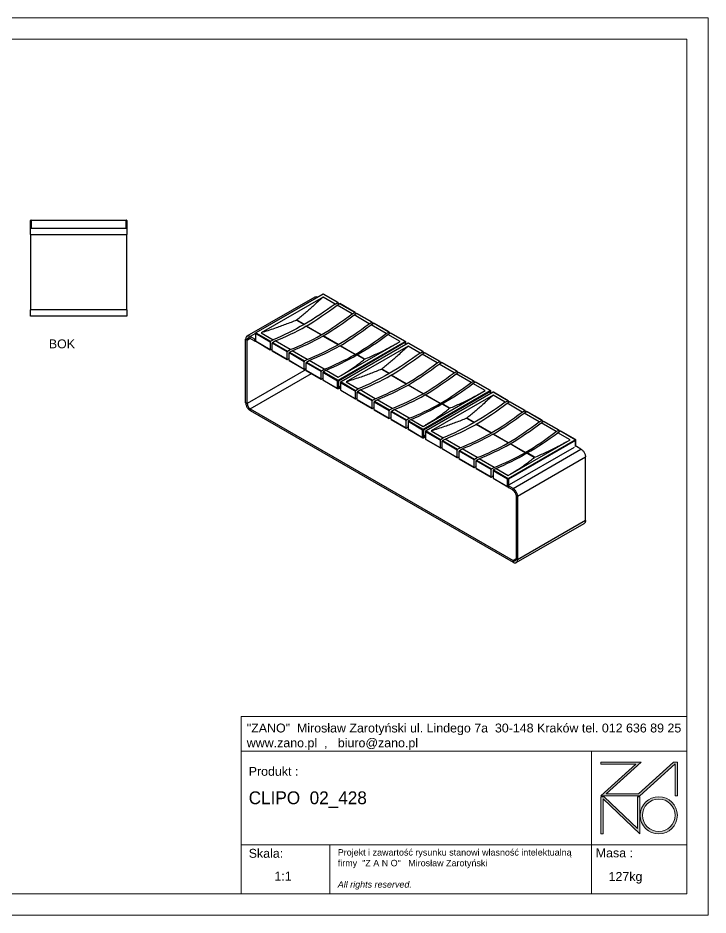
# Model space of a CAD drawing. Header units: millimetres. Extents: x -2612 to 3328, y -1825 to 2375.
# Drawn here: x 97 to 3328, y -1825 to 2375 of the extents above; entities that cross this region are included whole.
import ezdxf

# ---------------------------------------------------------------- set-up
doc = ezdxf.new("R2010")
doc.units = ezdxf.units.MM
doc.layers.add('tabelka', color=155, linetype='Continuous')
doc.layers.add('WYMIAR', color=96, linetype='Continuous')

# ---------------------------------------------------------------- blocks, each defined once
blk = doc.blocks.new('zano')
at = {"layer": 'Defpoints', "lineweight": 5}
for points in [[(6270.2, 3716.2), (6270.2, 3707.4), (6434.8, 3707.4), (6270.2, 3558.4), (6452.4, 3558.4), (6617.9, 3708.2), (6617.9, 3558.4), (6628.6, 3558.4), (6628.6, 3716.2), (6610.7, 3716.2), (6446.1, 3567.2), (6295.4, 3567.2), (6459.9, 3716.2), (6270.2, 3716.2), (6270.2, 3707.4)], [(6270.2, 3554.4), (6286.2, 3554.4), (6441.7, 3405.6), (6441.7, 3554.4), (6452.4, 3554.4), (6452.4, 3380.5), (6281, 3544.6), (6281, 3380.5), (6270.2, 3380.5)]]:
    blk.add_hatch(color=251, dxfattribs=at).paths.add_polyline_path(points)
h = blk.add_hatch(color=251, dxfattribs=at)
h.paths.add_polyline_path([(6454.7, 3467.4, 1), (6628.6, 3467.4, 1)])
h.paths.add_polyline_path([(6617.9, 3467.4, -1), (6465.4, 3467.4, -1)], flags=16)
at = {"layer": 'Defpoints', "color": 251, "lineweight": 5}
blk.add_lwpolyline([(6434.8, 3707.4), (6270.2, 3558.4), (6452.4, 3558.4), (6617.9, 3708.2), (6617.9, 3558.4), (6628.6, 3558.4), (6628.6, 3716.2), (6610.7, 3716.2), (6446.1, 3567.2), (6295.4, 3567.2), (6459.9, 3716.2), (6270.2, 3716.2), (6270.2, 3707.4), (6432.1, 3707.4)], dxfattribs=at)
for points in [[(6270.2, 3716.2), (6270.2, 3707.4), (6434.8, 3707.4), (6270.2, 3558.4), (6452.4, 3558.4), (6617.9, 3708.2), (6617.9, 3558.4), (6628.6, 3558.4), (6628.6, 3716.2), (6610.7, 3716.2), (6446.1, 3567.2), (6295.4, 3567.2), (6459.9, 3716.2), (6270.2, 3716.2), (6270.2, 3707.4)], [(6270.2, 3554.4), (6286.2, 3554.4), (6441.7, 3405.6), (6441.7, 3554.4), (6452.4, 3554.4), (6452.4, 3380.5), (6281, 3544.6), (6281, 3380.5), (6270.2, 3380.5)]]:
    blk.add_lwpolyline(points, close=True, dxfattribs=at)
for radius in [87, 76.3]:
    blk.add_circle((6541.7, 3467.4), radius, dxfattribs=at)
blk = doc.blocks.new('TABELA')
at = {"layer": 'tabelka', "lineweight": 5}
for p, q in [((4587.4, 3929.4), (6672.4, 3929.4)), ((4587.4, 3767.6), (4587.4, 3929.4)), ((4587.4, 3929.4), (6672.4, 3929.4)), ((6226.5, 3767.6), (6226.5, 3329)), ((4587.4, 3329), (6672.4, 3329)), ((5001.6, 3329), (5001.6, 3100.4)), ((6226.5, 3329), (6226.5, 3100.4))]:
    blk.add_line(p, q, dxfattribs=at)
blk.add_lwpolyline([(4587.4, 3767.6), (6672.4, 3767.6), (6672.4, 3100.4), (4587.4, 3100.4)], close=True, dxfattribs=at)
blk.add_blockref('zano', (0, 0))
at = {"layer": 'tabelka', "lineweight": 5, "attachment_point": 1}
for s, insert, char_height, width in [('{\\fArial|b0|i0|c238|p34;"ZANO"  Mirosław Zarotyński ul. Lindego 7a  30-148 Kraków tel. 012 636 89 25\\Pwww.zano.pl  ,   biuro@zano.pl}', (4613, 3896.9), 41.595, 2040.38), ('{\\fArial|b0|i0|c238|p34;Produkt : }', (4622, 3694.1), 41.595, 265.273), ('{\\fCentury Gothic|b0|i0|c238|p34;CLIPO  02_428 }', (4622, 3579.5), 60, 713.135), ('{\\fArial|b0|i0|c238|p34;Skala: }', (4622, 3310.3), 41.595, 191.675), ('{\\fArial|b0|i0|c238|p34;Masa :}', (6246.7, 3312.2), 41.595, 200.457), ('{\\fArial|b0|i0|c238|p34;1:1}', (4742.5, 3203.5), 41.595, 42.482), ('{\\fArial|b0|i0|c238|p34;127kg}', (6306.7, 3201.8), 41.595, 42.482)]:
    blk.add_mtext(s, dxfattribs=dict(at, insert=insert, char_height=char_height, width=width))
at = {"layer": 'tabelka', "color": 1, "lineweight": 5, "insert": (5038.9, 3308.9), "char_height": 30, "width": 1186.12, "attachment_point": 1}
blk.add_mtext('{\\fArial|b0|i0|c0|p34;Projekt i zawartość rysunku stanowi własność intelektualną firmy \\fArial|b0|i0|c238|p34; "Z A N O"   Mirosław Zarotyński\\fArial|b0|i1|c238|p34;\\P\\PAll rights reserved.}', dxfattribs=at)
blk = doc.blocks.new('BOK')
for p, q in [((159.9, 1426.2), (159.9, 1429.2)), ((159.9, 1429.2), (603.9, 1429.2)), ((603.9, 1429.2), (603.9, 1426.2)), ((156.9, 1391.2), (156.9, 1426.2)), ((159.9, 1426.2), (156.9, 1426.2)), ((156.9, 1361.2), (156.9, 1391.2)), ((156.9, 1391.2), (606.9, 1391.2)), ((603.9, 1426.2), (159.9, 1426.2)), ((159.9, 1426.2), (159.9, 1391.2)), ((606.9, 1426.2), (603.9, 1426.2)), ((603.9, 1391.2), (603.9, 1426.2)), ((606.9, 1426.2), (606.9, 1391.2)), ((606.9, 1391.2), (606.9, 1361.2)), ((156.9, 1361.2), (156.9, 1179.2)), ((156.9, 1361.2), (606.9, 1361.2)), ((606.9, 1179.2), (606.9, 1361.2)), ((156.9, 1191.2), (156.9, 1009.2)), ((606.9, 1009.2), (606.9, 1191.2)), ((606.9, 1009.2), (156.9, 1009.2)), ((156.9, 979.2), (156.9, 1009.2)), ((606.9, 1009.2), (606.9, 979.2)), ((606.9, 979.2), (156.9, 979.2))]:
    blk.add_line(p, q)
for centre, start, end in [((159.9, 1426.2), 90, 180), ((603.9, 1426.2), 0, 90)]:
    blk.add_arc(centre, 3, start, end)
blk = doc.blocks.new('IZOMETRIA')
for p, q in [((1487.9, 1068.4), (1169.7, 884.7)), ((1524.4, 1082.4), (1210.4, 901.2)), ((1525.9, 1082.3), (1211.9, 901)), ((1525.9, 1068.4), (1236, 901)), ((1594.5, 1042.7), (1525.9, 1082.3)), ((1582.5, 1035.7), (1525.9, 1068.4)), ((1596, 1042.8), (1527.4, 1082.4)), ((1582.5, 1035.7), (1594.5, 1042.7)), ((1591.3, 1030.6), (1603.3, 1037.6)), ((1662, 989.8), (1591.3, 1030.6)), ((1596.6, 1041.4), (1596.6, 1033.7)), ((1674, 996.7), (1603.3, 1037.6)), ((1675.5, 996.9), (1604.8, 1037.7)), ((1662, 989.8), (1674, 996.7)), ((1670.8, 984.7), (1682.9, 991.6)), ((1741.6, 943.9), (1670.8, 984.7)), ((1676.1, 995.5), (1676.1, 987.8)), ((1753.6, 950.8), (1682.9, 991.6)), ((1755.1, 951), (1684.4, 991.8)), ((1402.8, 961.1), (1402, 960.6)), ((1402, 960.6), (1437.1, 940.4)), ((1437.9, 940.8), (1402.8, 961.1)), ((1437.9, 940.8), (1437.1, 940.4)), ((1445.9, 932), (1446.7, 932.5)), ((1516.7, 891.2), (1445.9, 932)), ((1517.4, 891.7), (1446.7, 932.5)), ((1741.6, 943.9), (1753.6, 950.8)), ((1750.4, 938.8), (1762.4, 945.7)), ((1821.1, 898), (1750.4, 938.8)), ((1755.7, 949.6), (1755.7, 941.8)), ((1833.1, 904.9), (1762.4, 945.7)), ((1834.6, 905), (1763.9, 945.9)), ((1208.9, 897.2), (1184.7, 883.3)), ((1206.3, 870.8), (1184.7, 883.3)), ((1184.7, 875.1), (1184.7, 883.3)), ((1208.9, 898.6), (1208.9, 864.3)), ((1278.4, 857.8), (1209.8, 897.3)), ((1209.8, 897.3), (1209.8, 863.1)), ((1211.9, 901), (1280.5, 861.4)), ((1236, 901), (1292.5, 868.4)), ((1516.7, 891.2), (1517.4, 891.7)), ((1525.5, 886.1), (1526.3, 886.5)), ((1596.2, 845.3), (1525.5, 886.1)), ((1597, 845.7), (1526.3, 886.5)), ((1821.1, 898), (1833.1, 904.9)), ((1841.6, 900), (1829.6, 893.1)), ((1886.2, 860.4), (1829.6, 893.1)), ((1835.2, 903.7), (1835.2, 896.3)), ((1910.2, 860.4), (1841.6, 900)), ((1911.7, 860.6), (1843.1, 900.2)), ((1170.6, 866.9), (1163.5, 871)), ((1163.5, 722.4), (1163.5, 871)), ((1170.6, 866.9), (1184.7, 875.1)), ((1170.6, 718.3), (1170.6, 866.9)), ((1206.3, 862.6), (1184.7, 875.1)), ((1206.3, 862.6), (1206.3, 870.8)), ((1209.1, 863.3), (1209.1, 862.6)), ((1209.1, 862.6), (1209.3, 862.8)), ((1209.8, 863.1), (1278.4, 823.5)), ((1210.4, 861.7), (1279, 822.1)), ((1278.4, 857.8), (1278.4, 823.5)), ((1280.5, 861.4), (1292.5, 868.4)), ((1357.9, 811.8), (1287.2, 852.7)), ((1287.2, 818.4), (1287.2, 852.7)), ((1289.4, 856.3), (1301.4, 863.3)), ((1289.4, 856.3), (1360.1, 815.5)), ((1372.1, 822.4), (1301.4, 863.3)), ((1596.2, 679.2), (1910.2, 860.4)), ((1596.2, 693), (1886.2, 860.4)), ((1596.2, 845.3), (1597, 845.7)), ((1912.3, 856.7), (1598.4, 675.5)), ((1605, 840.2), (1605.8, 840.6)), ((1675.8, 799.4), (1605, 840.2)), ((1676.5, 799.8), (1605.8, 840.6)), ((1922.3, 852.7), (1608.4, 671.4)), ((1923.8, 852.5), (1609.9, 671.3)), ((1912.3, 846.9), (1912.3, 856.7)), ((1913.2, 847.4), (1913.2, 858)), ((1992.4, 812.9), (1923.8, 852.5)), ((1993.9, 813.1), (1925.3, 852.7)), ((1280.5, 822.2), (1285.5, 825.1)), ((1287.2, 834.3), (1285.5, 833.3)), ((1287.2, 832.2), (1285.5, 833.3)), ((1285.5, 833.3), (1285.5, 825.1)), ((1285.5, 825.1), (1287.2, 824.1)), ((1287.2, 818.4), (1357.9, 777.5)), ((1287.9, 817), (1358.6, 776.2)), ((1357.9, 777.5), (1357.9, 811.8)), ((1360.1, 815.5), (1372.1, 822.4)), ((1437.5, 765.9), (1366.8, 806.7)), ((1366.8, 772.4), (1366.8, 806.7)), ((1368.9, 810.4), (1380.9, 817.3)), ((1368.9, 810.4), (1439.6, 769.6)), ((1451.6, 776.5), (1380.9, 817.3)), ((1923.8, 838.6), (1633.9, 671.3)), ((1675.8, 799.4), (1676.5, 799.8)), ((1684.2, 797.7), (1685, 798.2)), ((1720.1, 777.9), (1685, 798.2)), ((1980.4, 806), (1923.8, 838.6)), ((1980.4, 806), (1992.4, 812.9)), ((1989.3, 800.9), (2001.3, 807.8)), ((2060, 760.1), (1989.3, 800.9)), ((1994.6, 811.7), (1994.6, 804)), ((2072, 767), (2001.3, 807.8)), ((2073.5, 767.2), (2002.8, 808)), ((1365, 779.2), (1360.1, 776.3)), ((1366.8, 788.4), (1365, 787.3)), ((1366.8, 786.3), (1365, 787.3)), ((1365, 787.3), (1365, 779.2)), ((1365, 779.2), (1366.8, 778.1)), ((1366.8, 772.4), (1437.5, 731.6)), ((1367.4, 771.1), (1438.1, 730.2)), ((1437.5, 731.6), (1437.5, 765.9)), ((1439.6, 769.6), (1451.6, 776.5)), ((1517, 720), (1446.3, 760.8)), ((1446.3, 726.5), (1446.3, 760.8)), ((1448.5, 764.5), (1460.5, 771.4)), ((1448.5, 764.5), (1519.2, 723.7)), ((1531.2, 730.6), (1460.5, 771.4)), ((1684.2, 797.7), (1719.3, 777.5)), ((1719.3, 777.5), (1720.1, 777.9)), ((2060, 760.1), (2072, 767)), ((2068.8, 755), (2080.8, 761.9)), ((2074.1, 765.8), (2074.1, 758)), ((2151.5, 721.1), (2080.8, 761.9)), ((2153, 721.2), (2082.3, 762.1)), ((1163.5, 573.8), (1163.5, 722.4)), ((1446.3, 728.9), (1170.6, 569.7)), ((1170.6, 569.7), (1170.6, 718.3)), ((1444.6, 733.2), (1439.6, 730.4)), ((1446.3, 742.4), (1444.6, 741.4)), ((1446.3, 740.4), (1444.6, 741.4)), ((1444.6, 741.4), (1444.6, 733.2)), ((1444.6, 733.2), (1446.3, 732.2)), ((1446.3, 726.5), (1517, 685.7)), ((1447, 725.1), (1517.7, 684.3)), ((1517, 685.7), (1517, 720)), ((1519.2, 723.7), (1531.2, 730.6)), ((1594.1, 675.5), (1525.5, 715.1)), ((1525.5, 715.1), (1525.5, 680.8)), ((1539.7, 725.7), (1527.7, 718.8)), ((1527.7, 718.8), (1596.2, 679.2)), ((1539.7, 725.7), (1596.2, 693)), ((1800.8, 731.3), (1800, 730.9)), ((1800, 730.9), (1835.1, 710.7)), ((1835.8, 711.1), (1800.8, 731.3)), ((2139.5, 714.1), (2068.8, 755)), ((2139.5, 714.1), (2151.5, 721.1)), ((2148.4, 709), (2160.4, 716)), ((2153.7, 719.9), (2153.7, 712.1)), ((2231.1, 675.2), (2160.4, 716)), ((2232.6, 675.3), (2161.9, 716.1)), ((1184.7, 545.2), (1471.7, 710.9)), ((1524.1, 687.3), (1519.2, 684.5)), ((1525.5, 696.3), (1524.1, 695.5)), ((1525.5, 694.7), (1524.1, 695.5)), ((1524.1, 695.5), (1524.1, 687.3)), ((1524.1, 687.3), (1525.5, 686.5)), ((1525.5, 680.8), (1594.1, 641.2)), ((1526.2, 679.4), (1594.7, 639.8)), ((1594.1, 641.2), (1594.1, 675.5)), ((1598.4, 675.5), (1598.4, 641.2)), ((1835.8, 711.1), (1835.1, 710.7)), ((1843.9, 702.3), (1844.7, 702.7)), ((1914.6, 661.5), (1843.9, 702.3)), ((1915.4, 661.9), (1844.7, 702.7)), ((2219.1, 668.2), (2148.4, 709)), ((2219.1, 668.2), (2231.1, 675.2)), ((2233.2, 673.9), (2233.2, 666.6)), ((1597.7, 639.8), (1602.7, 642.7)), ((1598.4, 641.2), (1603.3, 644.1)), ((1602.1, 642.3), (1606.9, 639.5)), ((1603.3, 649.8), (1606.9, 651.8)), ((1606.9, 647.7), (1603.3, 649.8)), ((1603.3, 644.1), (1603.3, 649.8)), ((1606.9, 668.8), (1606.9, 634.5)), ((1676.4, 628), (1607.8, 667.6)), ((1607.8, 667.6), (1607.8, 633.3)), ((1607.8, 633.3), (1676.4, 593.7)), ((1608.4, 631.9), (1677, 592.3)), ((1609.9, 671.3), (1678.5, 631.7)), ((1633.9, 671.3), (1690.5, 638.6)), ((1678.5, 631.7), (1690.5, 638.6)), ((1687.3, 626.6), (1699.3, 633.5)), ((1770, 592.7), (1699.3, 633.5)), ((1914.6, 661.5), (1915.4, 661.9)), ((1923.5, 656.4), (1924.2, 656.8)), ((1994.2, 615.5), (1923.5, 656.4)), ((1994.9, 616), (1924.2, 656.8)), ((1994.2, 449.4), (2308.2, 630.7)), ((1994.2, 463.3), (2284.1, 630.7)), ((2239.6, 670.3), (2227.5, 663.3)), ((2284.1, 630.7), (2227.5, 663.3)), ((2308.2, 630.7), (2239.6, 670.3)), ((2309.7, 630.8), (2241.1, 670.4)), ((1676.4, 628), (1676.4, 593.7)), ((1678.5, 592.5), (1683.4, 595.4)), ((1685.2, 604.5), (1683.4, 603.5)), ((1685.2, 602.5), (1683.4, 603.5)), ((1683.4, 603.5), (1683.4, 595.4)), ((1683.4, 595.4), (1685.2, 594.3)), ((1755.9, 582.1), (1685.2, 622.9)), ((1685.2, 588.6), (1685.2, 622.9)), ((1685.2, 588.6), (1755.9, 547.8)), ((1687.3, 626.6), (1758, 585.8)), ((1758, 585.8), (1770, 592.7)), ((1994.2, 615.5), (1994.9, 616)), ((2310.3, 627), (1996.3, 445.8)), ((2003, 610.4), (2003.8, 610.9)), ((2073.7, 569.6), (2003, 610.4)), ((2074.5, 570.1), (2003.8, 610.9)), ((2320.3, 622.9), (2006.3, 441.7)), ((2321.8, 622.8), (2007.8, 441.5)), ((2321.8, 608.9), (2031.9, 441.5)), ((2310.3, 617.2), (2310.3, 627)), ((2311.2, 617.7), (2311.2, 628.2)), ((2390.4, 583.2), (2321.8, 622.8)), ((2378.4, 576.3), (2321.8, 608.9)), ((2391.9, 583.3), (2323.3, 622.9)), ((1170.6, 569.7), (1163.5, 573.8)), ((1685.8, 587.2), (1756.5, 546.4)), ((1755.9, 547.8), (1755.9, 582.1)), ((1763, 549.4), (1758, 546.6)), ((1764.7, 558.6), (1763, 557.6)), ((1764.7, 556.6), (1763, 557.6)), ((1763, 557.6), (1763, 549.4)), ((1763, 549.4), (1764.7, 548.4)), ((1835.5, 536.2), (1764.7, 577)), ((1764.7, 542.7), (1764.7, 577)), ((1766.9, 580.7), (1778.9, 587.6)), ((1766.9, 580.7), (1837.6, 539.8)), ((1849.6, 546.8), (1778.9, 587.6)), ((1837.6, 539.8), (1849.6, 546.8)), ((2073.7, 569.6), (2074.5, 570.1)), ((2082.2, 568), (2083, 568.4)), ((2082.2, 568), (2117.3, 547.7)), ((2118, 548.2), (2083, 568.4)), ((2117.3, 547.7), (2118, 548.2)), ((2378.4, 576.3), (2390.4, 583.2)), ((2387.2, 571.2), (2399.2, 578.1)), ((2457.9, 530.3), (2387.2, 571.2)), ((2392.5, 582), (2392.5, 574.2)), ((2469.9, 537.3), (2399.2, 578.1)), ((2471.4, 537.4), (2400.7, 578.2)), ((1184.7, 545.2), (1184.7, 537)), ((1184.7, 545.2), (2415.1, -165.1)), ((1184.7, 537), (2415.1, -173.2)), ((1764.7, 542.7), (1835.5, 501.9)), ((1765.4, 541.3), (1836.1, 500.5)), ((1835.5, 501.9), (1835.5, 536.2)), ((1844.3, 512.7), (1842.5, 511.7)), ((1844.3, 510.7), (1842.5, 511.7)), ((1842.5, 511.7), (1842.5, 503.5)), ((1915, 490.2), (1844.3, 531.1)), ((1844.3, 496.8), (1844.3, 531.1)), ((1846.4, 534.7), (1858.4, 541.7)), ((1846.4, 534.7), (1917.1, 493.9)), ((1929.1, 500.9), (1858.4, 541.7)), ((2457.9, 530.3), (2469.9, 537.3)), ((2466.8, 525.2), (2478.8, 532.2)), ((2537.5, 484.4), (2466.8, 525.2)), ((2472.1, 536), (2472.1, 528.3)), ((2549.5, 491.3), (2478.8, 532.2)), ((2551, 491.5), (2480.3, 532.3)), ((1842.5, 503.5), (1837.6, 500.6)), ((1842.5, 503.5), (1844.3, 502.5)), ((1844.3, 496.8), (1915, 456)), ((1844.9, 495.4), (1915.6, 454.6)), ((1915, 456), (1915, 490.2)), ((1917.1, 493.9), (1929.1, 500.9)), ((1923.5, 466.6), (1922.1, 465.7)), ((1923.5, 464.9), (1922.1, 465.7)), ((1922.1, 465.7), (1922.1, 457.6)), ((1992.1, 445.8), (1923.5, 485.3)), ((1923.5, 485.3), (1923.5, 451.1)), ((1937.6, 496), (1925.6, 489)), ((1925.6, 489), (1994.2, 449.4)), ((1937.6, 496), (1994.2, 463.3)), ((2198.7, 501.6), (2198, 501.2)), ((2198, 501.2), (2233, 480.9)), ((2233.8, 481.4), (2198.7, 501.6)), ((2233.8, 481.4), (2233, 480.9)), ((2241.9, 472.5), (2242.6, 473)), ((2312.6, 431.7), (2241.9, 472.5)), ((2313.4, 432.2), (2242.6, 473)), ((2537.5, 484.4), (2549.5, 491.3)), ((2546.3, 479.3), (2558.3, 486.2)), ((2617, 438.5), (2546.3, 479.3)), ((2551.6, 490.1), (2551.6, 482.4)), ((2629, 445.4), (2558.3, 486.2)), ((2630.5, 445.6), (2559.8, 486.4)), ((1922.1, 457.6), (1917.1, 454.7)), ((1922.1, 457.6), (1923.5, 456.8)), ((1923.5, 451.1), (1992.1, 411.5)), ((1924.1, 449.7), (1992.7, 410.1)), ((1992.1, 411.5), (1992.1, 445.8)), ((1996.3, 445.8), (1996.3, 411.5)), ((2001.3, 420), (2004.8, 422.1)), ((2004.8, 418), (2001.3, 420)), ((2001.3, 414.3), (2001.3, 420)), ((2004.8, 439.1), (2004.8, 404.8)), ((2074.3, 398.3), (2005.7, 437.9)), ((2005.7, 437.9), (2005.7, 403.6)), ((2007.8, 441.5), (2076.4, 402)), ((2031.9, 441.5), (2088.5, 408.9)), ((2312.6, 431.7), (2313.4, 432.2)), ((2321.4, 426.6), (2322.2, 427.1)), ((2392.1, 385.8), (2321.4, 426.6)), ((2392.9, 386.3), (2322.2, 427.1)), ((2617, 438.5), (2629, 445.4)), ((2637.5, 440.5), (2625.5, 433.6)), ((2682.1, 400.9), (2625.5, 433.6)), ((2631.2, 444.2), (2631.2, 436.9)), ((2706.1, 400.9), (2637.5, 440.5)), ((2707.6, 401.1), (2639, 440.7)), ((1995.7, 410.1), (2000.7, 412.9)), ((1996.3, 411.5), (2001.3, 414.3)), ((2000, 412.6), (2004.8, 409.8)), ((2005.7, 403.6), (2074.3, 364)), ((2006.3, 402.2), (2074.9, 362.6)), ((2074.3, 398.3), (2074.3, 364)), ((2076.4, 402), (2088.5, 408.9)), ((2153.9, 352.4), (2083.2, 393.2)), ((2083.2, 358.9), (2083.2, 393.2)), ((2085.3, 396.9), (2097.3, 403.8)), ((2085.3, 396.9), (2156, 356)), ((2168, 363), (2097.3, 403.8)), ((2392.1, 385.8), (2392.9, 386.3)), ((2392.2, 219.7), (2706.1, 400.9)), ((2392.2, 233.6), (2682.1, 400.9)), ((2708.2, 397.3), (2394.3, 216)), ((2401, 380.7), (2401.7, 381.2)), ((2471.7, 339.9), (2401, 380.7)), ((2472.5, 340.3), (2401.7, 381.2)), ((2708.2, 368.7), (2708.2, 397.3)), ((2709.1, 369.2), (2709.1, 398.5)), ((2076.4, 362.8), (2081.4, 365.6)), ((2083.2, 374.8), (2081.4, 373.8)), ((2083.2, 372.8), (2081.4, 373.8)), ((2081.4, 373.8), (2081.4, 365.6)), ((2081.4, 365.6), (2083.2, 364.6)), ((2083.2, 358.9), (2153.9, 318.1)), ((2083.8, 357.5), (2154.5, 316.7)), ((2153.9, 318.1), (2153.9, 352.4)), ((2156, 356), (2168, 363)), ((2233.4, 306.4), (2162.7, 347.3)), ((2162.7, 313), (2162.7, 347.3)), ((2164.8, 350.9), (2176.8, 357.9)), ((2164.8, 350.9), (2235.5, 310.1)), ((2247.6, 317), (2176.8, 357.9)), ((2399.2, 190.3), (2703.3, 365.8)), ((2415.1, 173), (2733.3, 356.7)), ((2471.7, 339.9), (2472.5, 340.3)), ((2480.2, 338.3), (2480.9, 338.7)), ((2480.2, 338.3), (2515.2, 318)), ((2516, 318.4), (2480.9, 338.7)), ((2708.7, 369), (2708.9, 369.1)), ((2733.3, 356.7), (2711.7, 369.1)), ((2160.9, 319.7), (2156, 316.8)), ((2162.7, 328.9), (2160.9, 327.9)), ((2162.7, 326.8), (2160.9, 327.9)), ((2160.9, 327.9), (2160.9, 319.7)), ((2160.9, 319.7), (2162.7, 318.7)), ((2162.7, 313), (2233.4, 272.1)), ((2163.3, 311.6), (2234, 270.8)), ((2233.4, 272.1), (2233.4, 306.4)), ((2235.5, 310.1), (2247.6, 317)), ((2313, 260.5), (2242.3, 301.3)), ((2242.3, 267), (2242.3, 301.3)), ((2244.4, 305), (2256.4, 311.9)), ((2244.4, 305), (2315.1, 264.2)), ((2327.1, 271.1), (2256.4, 311.9)), ((2436.3, 136.2), (2754.5, 319.9)), ((2515.2, 318), (2516, 318.4)), ((2754.5, 171.3), (2754.5, 319.9)), ((2240.5, 273.8), (2235.5, 270.9)), ((2242.3, 283), (2240.5, 281.9)), ((2242.3, 280.9), (2240.5, 281.9)), ((2240.5, 281.9), (2240.5, 273.8)), ((2240.5, 273.8), (2242.3, 272.7)), ((2242.3, 267), (2313, 226.2)), ((2242.9, 265.7), (2313.6, 224.8)), ((2313, 226.2), (2313, 260.5)), ((2315.1, 264.2), (2327.1, 271.1)), ((2390, 216), (2321.5, 255.6)), ((2321.5, 255.6), (2321.5, 221.3)), ((2335.6, 266.2), (2323.6, 259.3)), ((2323.6, 259.3), (2392.2, 219.7)), ((2335.6, 266.2), (2392.2, 233.6)), ((2320, 227.8), (2315.1, 225)), ((2321.5, 236.8), (2320, 236)), ((2321.5, 235.2), (2320, 236)), ((2320, 236), (2320, 227.8)), ((2320, 227.8), (2321.5, 227)), ((2321.5, 221.3), (2390, 181.7)), ((2322.1, 219.9), (2390.7, 180.3)), ((2390, 181.7), (2390, 216)), ((2394.3, 216), (2394.3, 187.4)), ((2392.9, 186.3), (2392.9, 178.1)), ((2393.5, 187.1), (2393.7, 187.2)), ((2415.1, 173), (2393.5, 185.4)), ((2393.5, 185.4), (2393.5, 177.3)), ((2415.1, 164.8), (2393.5, 177.3)), ((2415.1, 164.8), (2415.1, 173)), ((2754.5, 22.7), (2754.5, 171.3)), ((2429.2, 140.3), (2436.3, 136.2)), ((2429.2, 140.3), (2429.2, -8.3)), ((2436.3, 136.2), (2436.3, -12.4)), ((2430.1, -174.7), (2748.3, 9)), ((2754.5, 22.7), (2436.3, -161)), ((2429.2, -8.3), (2429.2, -156.9)), ((2436.3, -12.4), (2436.3, -161)), ((2429.2, -156.9), (2415.1, -165.1)), ((2415.1, -165.1), (2415.1, -173.2)), ((2429.2, -156.9), (2436.3, -161))]:
    blk.add_line(p, q)
at = {"flags": 128}
for points in [[(1582.5, 1035.7), (1564.5, 1022.7), (1546.5, 1010), (1528.4, 997.6), (1510.3, 985.5), (1492.2, 973.8), (1474.1, 962.5), (1456, 951.5), (1437.9, 940.8)], [(1446.7, 932.5), (1464.9, 943.5), (1483, 954.9), (1501.1, 966.7), (1519.2, 978.8), (1537.3, 991.3), (1555.3, 1004.1), (1573.3, 1017.2), (1591.3, 1030.6)], [(1517.4, 891.7), (1535.6, 902.7), (1553.7, 914.1), (1571.8, 925.9), (1589.9, 938), (1608, 950.4), (1626, 963.2), (1644, 976.4), (1662, 989.8)], [(1526.3, 886.5), (1544.4, 897.6), (1562.6, 909), (1580.7, 920.8), (1598.8, 932.9), (1616.8, 945.3), (1634.9, 958.1), (1652.9, 971.3), (1670.8, 984.7)], [(1437.1, 940.4), (1419, 930.1), (1400.9, 920.2), (1382.8, 910.6), (1364.7, 901.4), (1346.6, 892.6), (1328.5, 884.1), (1310.5, 876.1), (1292.5, 868.4)], [(1301.4, 863.3), (1319.3, 870.5), (1337.3, 878.2), (1355.4, 886.2), (1373.4, 894.7), (1391.5, 903.4), (1409.7, 912.6), (1427.8, 922.1), (1445.9, 932)], [(1597, 845.7), (1615.1, 856.8), (1633.3, 868.2), (1651.4, 880), (1669.5, 892.1), (1687.6, 904.5), (1705.6, 917.3), (1723.6, 930.4), (1741.6, 943.9)], [(1605.8, 840.6), (1624, 851.7), (1642.1, 863.1), (1660.2, 874.9), (1678.3, 887), (1696.4, 899.4), (1714.4, 912.2), (1732.4, 925.3), (1750.4, 938.8)], [(1184.7, 883.3), (1182.3, 884.5), (1180, 885.4), (1177.7, 885.9), (1175.5, 886.1), (1173.4, 886), (1171.5, 885.6), (1169.7, 884.7), (1168.1, 883.6), (1166.7, 882.2), (1165.6, 880.4), (1164.7, 878.4), (1164, 876.2), (1163.6, 873.7), (1163.5, 871)], [(1372.1, 822.4), (1390, 829.7), (1408, 837.4), (1426.1, 845.4), (1444.2, 853.8), (1462.3, 862.6), (1480.4, 871.8), (1498.5, 881.3), (1516.7, 891.2)], [(1380.9, 817.3), (1398.9, 824.6), (1416.9, 832.3), (1434.9, 840.3), (1453, 848.7), (1471.1, 857.5), (1489.2, 866.7), (1507.3, 876.2), (1525.5, 886.1)], [(1676.5, 799.8), (1694.7, 810.9), (1712.8, 822.3), (1730.9, 834), (1749, 846.2), (1767.1, 858.6), (1785.1, 871.4), (1803.1, 884.5), (1821.1, 898)], [(1685, 798.2), (1703.1, 808.8), (1721.3, 819.8), (1739.4, 831.2), (1757.5, 842.9), (1775.5, 854.9), (1793.6, 867.3), (1811.6, 880), (1829.6, 893.1)], [(1184.7, 875.1), (1182.7, 876.1), (1180.7, 876.7), (1178.8, 877), (1177.1, 876.9), (1175.4, 876.5), (1174, 875.6), (1172.8, 874.5), (1171.8, 873), (1171.1, 871.2), (1170.7, 869.2), (1170.6, 866.9)], [(1451.6, 776.5), (1469.6, 783.8), (1487.6, 791.5), (1505.6, 799.5), (1523.7, 807.9), (1541.8, 816.7), (1559.9, 825.9), (1578.1, 835.4), (1596.2, 845.3)], [(1460.5, 771.4), (1478.4, 778.7), (1496.4, 786.4), (1514.5, 794.4), (1532.5, 802.8), (1550.6, 811.6), (1568.8, 820.8), (1586.9, 830.3), (1605, 840.2)], [(1531.2, 730.6), (1549.1, 737.9), (1567.1, 745.5), (1585.2, 753.6), (1603.3, 762), (1621.4, 770.8), (1639.5, 779.9), (1657.6, 789.5), (1675.8, 799.4)], [(1980.4, 806), (1962.4, 792.9), (1944.4, 780.2), (1926.4, 767.8), (1908.3, 755.8), (1890.2, 744.1), (1872.1, 732.7), (1854, 721.7), (1835.8, 711.1)], [(1844.7, 702.7), (1862.8, 713.8), (1881, 725.2), (1899.1, 737), (1917.2, 749.1), (1935.3, 761.5), (1953.3, 774.3), (1971.3, 787.4), (1989.3, 800.9)], [(1539.7, 725.7), (1557.7, 733.4), (1575.7, 741.5), (1593.7, 749.9), (1611.8, 758.8), (1629.9, 768), (1648, 777.5), (1666.1, 787.4), (1684.2, 797.7)], [(1915.4, 661.9), (1933.5, 673), (1951.7, 684.4), (1969.8, 696.2), (1987.9, 708.3), (2006, 720.7), (2024, 733.5), (2042, 746.6), (2060, 760.1)], [(1924.2, 656.8), (1942.4, 667.9), (1960.5, 679.3), (1978.6, 691), (1996.7, 703.2), (2014.8, 715.6), (2032.8, 728.4), (2050.8, 741.5), (2068.8, 755)], [(1994.9, 616), (2013.1, 627.1), (2031.2, 638.5), (2049.3, 650.2), (2067.4, 662.3), (2085.5, 674.8), (2103.6, 687.6), (2121.6, 700.7), (2139.5, 714.1)], [(1835.1, 710.7), (1816.9, 700.4), (1798.8, 690.4), (1780.7, 680.9), (1762.6, 671.7), (1744.5, 662.9), (1726.5, 654.4), (1708.5, 646.3), (1690.5, 638.6)], [(1699.3, 633.5), (1717.3, 640.8), (1735.3, 648.5), (1753.3, 656.5), (1771.4, 664.9), (1789.5, 673.7), (1807.6, 682.9), (1825.8, 692.4), (1843.9, 702.3)], [(2003.8, 610.9), (2021.9, 622), (2040.1, 633.4), (2058.2, 645.1), (2076.3, 657.2), (2094.4, 669.7), (2112.4, 682.5), (2130.4, 695.6), (2148.4, 709)], [(1770, 592.7), (1788, 600), (1806, 607.6), (1824, 615.7), (1842.1, 624.1), (1860.2, 632.9), (1878.3, 642), (1896.5, 651.6), (1914.6, 661.5)], [(1778.9, 587.6), (1796.8, 594.9), (1814.8, 602.5), (1832.9, 610.6), (1851, 619), (1869.1, 627.8), (1887.2, 636.9), (1905.3, 646.5), (1923.5, 656.4)], [(2074.5, 570.1), (2092.6, 581.1), (2110.8, 592.5), (2128.9, 604.3), (2147, 616.4), (2165.1, 628.9), (2183.1, 641.7), (2201.1, 654.8), (2219.1, 668.2)], [(2083, 568.4), (2101.1, 579.1), (2119.2, 590.1), (2137.3, 601.4), (2155.4, 613.1), (2173.5, 625.2), (2191.6, 637.5), (2209.6, 650.3), (2227.5, 663.3)], [(1849.6, 546.8), (1867.6, 554.1), (1885.6, 561.7), (1903.6, 569.8), (1921.7, 578.2), (1939.8, 587), (1957.9, 596.1), (1976, 605.7), (1994.2, 615.5)], [(1858.4, 541.7), (1876.4, 549), (1894.4, 556.6), (1912.4, 564.7), (1930.5, 573.1), (1948.6, 581.9), (1966.7, 591), (1984.9, 600.5), (2003, 610.4)], [(1163.5, 573.8), (1163.6, 571), (1164, 568), (1164.7, 565), (1165.6, 561.9), (1166.7, 558.9), (1168.1, 555.8), (1169.7, 552.9), (1171.5, 550), (1173.4, 547.3), (1175.5, 544.8), (1177.7, 542.5), (1180, 540.4), (1182.3, 538.6), (1184.7, 537)], [(1929.1, 500.9), (1947.1, 508.1), (1965.1, 515.8), (1983.1, 523.8), (2001.2, 532.3), (2019.3, 541), (2037.4, 550.2), (2055.6, 559.7), (2073.7, 569.6)], [(1937.6, 496), (1955.6, 503.7), (1973.6, 511.7), (1991.7, 520.2), (2009.8, 529), (2027.8, 538.2), (2046, 547.8), (2064.1, 557.7), (2082.2, 568)], [(2378.4, 576.3), (2360.4, 563.2), (2342.4, 550.5), (2324.3, 538.1), (2306.3, 526.1), (2288.2, 514.4), (2270, 503), (2251.9, 492), (2233.8, 481.4)], [(2242.6, 473), (2260.8, 484.1), (2278.9, 495.5), (2297, 507.2), (2315.1, 519.3), (2333.2, 531.8), (2351.3, 544.6), (2369.3, 557.7), (2387.2, 571.2)], [(2313.4, 432.2), (2331.5, 443.2), (2349.6, 454.7), (2367.8, 466.4), (2385.9, 478.5), (2403.9, 491), (2422, 503.8), (2440, 516.9), (2457.9, 530.3)], [(2322.2, 427.1), (2340.3, 438.1), (2358.5, 449.6), (2376.6, 461.3), (2394.7, 473.4), (2412.8, 485.9), (2430.8, 498.7), (2448.8, 511.8), (2466.8, 525.2)], [(2233, 480.9), (2214.9, 470.6), (2196.8, 460.7), (2178.7, 451.1), (2160.6, 442), (2142.5, 433.1), (2124.5, 424.7), (2106.4, 416.6), (2088.5, 408.9)], [(2097.3, 403.8), (2115.3, 411.1), (2133.3, 418.7), (2151.3, 426.8), (2169.4, 435.2), (2187.5, 444), (2205.6, 453.1), (2223.7, 462.7), (2241.9, 472.5)], [(2392.9, 386.3), (2411.1, 397.3), (2429.2, 408.7), (2447.3, 420.5), (2465.4, 432.6), (2483.5, 445), (2501.5, 457.8), (2519.5, 471), (2537.5, 484.4)], [(2401.7, 381.2), (2419.9, 392.2), (2438, 403.6), (2456.1, 415.4), (2474.2, 427.5), (2492.3, 439.9), (2510.4, 452.7), (2528.4, 465.9), (2546.3, 479.3)], [(2168, 363), (2186, 370.2), (2204, 377.9), (2222, 385.9), (2240.1, 394.4), (2258.2, 403.2), (2276.3, 412.3), (2294.4, 421.8), (2312.6, 431.7)], [(2176.8, 357.9), (2194.8, 365.1), (2212.8, 372.8), (2230.8, 380.8), (2248.9, 389.3), (2267, 398), (2285.1, 407.2), (2303.3, 416.7), (2321.4, 426.6)], [(2472.5, 340.3), (2490.6, 351.4), (2508.7, 362.8), (2526.9, 374.6), (2545, 386.7), (2563, 399.1), (2581.1, 411.9), (2599.1, 425), (2617, 438.5)], [(2480.9, 338.7), (2499.1, 349.3), (2517.2, 360.3), (2535.3, 371.7), (2553.4, 383.4), (2571.5, 395.4), (2589.5, 407.8), (2607.5, 420.5), (2625.5, 433.6)], [(2247.6, 317), (2265.5, 324.3), (2283.5, 332), (2301.6, 340), (2319.6, 348.4), (2337.7, 357.2), (2355.8, 366.4), (2374, 375.9), (2392.1, 385.8)], [(2256.4, 311.9), (2274.4, 319.2), (2292.4, 326.9), (2310.4, 334.9), (2328.5, 343.3), (2346.6, 352.1), (2364.7, 361.3), (2382.8, 370.8), (2401, 380.7)], [(2327.1, 271.1), (2345.1, 278.4), (2363.1, 286.1), (2381.1, 294.1), (2399.2, 302.5), (2417.3, 311.3), (2435.4, 320.5), (2453.5, 330), (2471.7, 339.9)], [(2335.6, 266.2), (2353.6, 273.9), (2371.6, 282), (2389.6, 290.5), (2407.7, 299.3), (2425.8, 308.5), (2443.9, 318), (2462, 328), (2480.2, 338.3)], [(2733.3, 356.7), (2735.6, 355.2), (2738, 353.3), (2740.3, 351.3), (2742.5, 348.9), (2744.6, 346.4), (2746.5, 343.7), (2748.3, 340.8), (2749.9, 337.9), (2751.2, 334.8), (2752.4, 331.8), (2753.3, 328.7), (2754, 325.7), (2754.4, 322.8), (2754.5, 319.9)], [(2436.3, 136.2), (2436.2, 139.1), (2435.8, 142), (2435.1, 145), (2434.2, 148.1), (2433, 151.2), (2431.7, 154.2), (2430.1, 157.2), (2428.3, 160), (2426.4, 162.7), (2424.3, 165.2), (2422.1, 167.6), (2419.8, 169.6), (2417.4, 171.5), (2415.1, 173)], [(2754.5, 22.7), (2754.4, 20), (2754, 17.6), (2753.3, 15.3), (2752.4, 13.3), (2751.2, 11.6), (2749.9, 10.1), (2748.3, 9), (2748.3, 9)], [(2415.1, -165.1), (2417.1, -166.1), (2419.1, -166.7), (2420.9, -167), (2422.7, -166.9), (2424.3, -166.4), (2425.8, -165.6), (2427, -164.4), (2427.9, -162.9), (2428.6, -161.2), (2429.1, -159.1), (2429.2, -156.9)], [(2415.1, -173.2), (2417.4, -174.4), (2419.8, -175.3), (2422.1, -175.9), (2424.3, -176.1), (2426.4, -176), (2428.3, -175.5), (2430.1, -174.7), (2431.7, -173.6), (2433, -172.1), (2434.2, -170.4), (2435.1, -168.4), (2435.8, -166.1), (2436.2, -163.6), (2436.3, -161)]]:
    blk.add_lwpolyline(points, dxfattribs=at)
for centre, radius, start, end in [((1493.9, 1056.1), 13.7, 63.3682, 116.0148), ((1525.9, 1079.8), 3, 60.0027, 119.9973), ((1525, 1081), 1.51, 54.3819, 114.3079), ((1526.8, 1081), 1.51, 65.692, 125.618), ((1595.3, 1041.7), 1.31, 350.7858, 129.2032), ((1604.2, 1036.3), 1.51, 65.692, 125.618), ((1674.9, 995.7), 1.31, 350.7858, 129.2032), ((1683.7, 990.4), 1.51, 65.692, 125.618), ((1754.4, 949.8), 1.31, 350.7858, 129.2032), ((1763.3, 944.5), 1.51, 65.692, 125.618), ((1211.9, 898.6), 3, 119.9973, 180), ((1210.4, 898.7), 1.51, 185.6963, 245.6251), ((1214.4, 897.1), 4.61, 122.6052, 177.395), ((1211.1, 899.8), 1.51, 54.3819, 114.3079), ((1834, 903.9), 1.31, 350.7858, 129.2032), ((1842.5, 898.8), 1.51, 65.692, 125.618), ((1207.7, 873.6), 3.11, 242.8268, 293.3674), ((1207.7, 865.4), 3.07, 242.61, 297.3895), ((1211.9, 864.3), 3, 180, 240.0027), ((1210.4, 864.4), 1.51, 185.6963, 245.6251), ((1211.3, 862.9), 1.46, 173.1815, 235.5057), ((1283, 857.5), 4.61, 122.6052, 177.395), ((1291.8, 852.4), 4.61, 122.6052, 177.395), ((1911.1, 859.2), 1.51, 65.692, 125.618), ((1907.7, 856.5), 4.61, 2.6043, 57.3945), ((1910.2, 858), 3, 0, 60.0027), ((1911.7, 858.1), 1.51, 294.3665, 354.3143), ((1923.8, 850.1), 3, 60.0027, 119.9973), ((1923, 851.3), 1.51, 54.3806, 114.3077), ((1924.7, 851.3), 1.51, 65.692, 125.618), ((1279.7, 823.2), 1.31, 170.7852, 309.2038), ((1288.7, 818.2), 1.46, 173.1815, 235.5057), ((1362.6, 811.6), 4.61, 122.6052, 177.395), ((1371.4, 806.5), 4.61, 122.6052, 177.395), ((1993.3, 811.9), 1.31, 350.7858, 129.2032), ((2002.2, 806.6), 1.51, 65.692, 125.618), ((1359.2, 777.3), 1.31, 170.7852, 309.2038), ((1368.2, 772.3), 1.46, 173.1815, 235.5057), ((1442.1, 765.7), 4.61, 122.6052, 177.395), ((1450.9, 760.6), 4.61, 122.6052, 177.395), ((2072.8, 766), 1.31, 350.7858, 129.2032), ((2081.7, 760.7), 1.51, 65.692, 125.618), ((1438.8, 731.4), 1.31, 170.7852, 309.2038), ((1447.8, 726.3), 1.46, 173.1815, 235.5057), ((1521.7, 719.8), 4.61, 122.6052, 177.395), ((1530.1, 714.9), 4.61, 122.6052, 177.395), ((2152.4, 720.1), 1.31, 350.7858, 129.2032), ((2161.3, 714.8), 1.51, 65.692, 125.618), ((1518.3, 685.5), 1.31, 170.7852, 309.2038), ((1527, 680.6), 1.46, 173.1815, 235.5057), ((1598.7, 675.3), 4.61, 122.6052, 177.395), ((1596.2, 679.6), 4.61, 242.6094, 297.3916), ((1593.8, 675.3), 4.61, 2.6043, 57.3945), ((2231.9, 674.1), 1.31, 350.7858, 129.2032), ((1596.2, 645.3), 4.61, 242.6094, 297.3916), ((1595.5, 641), 1.42, 172.196, 236.4911), ((1596.2, 642.4), 3, 240.0027, 299.9973), ((1596.6, 641.2), 1.8, 310.8514, 0.4633), ((1601.5, 644), 1.8, 310.8514, 0.4633), ((1609.9, 668.8), 3, 119.9973, 180), ((1608.4, 669), 1.51, 185.6926, 245.6289), ((1609.9, 634.5), 3, 180, 240.0027), ((1608.4, 634.7), 1.51, 185.6926, 245.6289), ((1612.4, 667.4), 4.61, 122.6052, 177.395), ((1609.2, 633.1), 1.46, 173.1815, 235.5057), ((1609, 670.1), 1.51, 54.3806, 114.3077), ((1681, 627.8), 4.61, 122.6052, 177.395), ((2240.4, 669), 1.51, 65.692, 125.618), ((2309, 629.4), 1.51, 65.692, 125.618), ((2305.7, 626.8), 4.61, 2.6058, 57.3943), ((2308.2, 628.2), 3, 0, 60.0027), ((1677.7, 593.5), 1.31, 170.7852, 309.2038), ((1689.8, 622.7), 4.61, 122.6052, 177.395), ((1686.6, 588.4), 1.46, 173.1815, 235.5057), ((2309.7, 628.4), 1.51, 294.3775, 354.3032), ((2321.8, 620.3), 3, 60.0027, 119.9973), ((2320.9, 621.6), 1.51, 54.3833, 114.308), ((2322.7, 621.6), 1.51, 65.692, 125.618), ((1201.1, 571), 30.6, 182.487, 237.5129), ((1760.5, 581.9), 4.61, 122.6052, 177.395), ((1757.2, 547.6), 1.31, 170.7852, 309.2038), ((1769.4, 576.8), 4.61, 122.6052, 177.395), ((2391.2, 582.2), 1.31, 350.7858, 129.2032), ((2400.1, 576.9), 1.51, 65.692, 125.618), ((1766.2, 542.5), 1.46, 173.1815, 235.5057), ((1840.1, 536), 4.61, 122.6052, 177.395), ((1848.9, 530.9), 4.61, 122.6052, 177.395), ((2470.8, 536.3), 1.31, 350.7858, 129.2032), ((2479.7, 530.9), 1.51, 65.692, 125.618), ((1836.8, 501.7), 1.31, 170.7852, 309.2038), ((1845.7, 496.6), 1.46, 173.1815, 235.5057), ((1919.6, 490), 4.61, 122.6052, 177.395), ((1928.1, 485.1), 4.61, 122.6052, 177.395), ((2550.3, 490.3), 1.31, 350.7858, 129.2032), ((2559.2, 485), 1.51, 65.692, 125.618), ((1916.3, 455.7), 1.31, 170.7852, 309.2038), ((1924.9, 450.9), 1.46, 173.1815, 235.5057), ((1996.7, 445.5), 4.61, 122.6052, 177.395), ((1994.2, 449.8), 4.61, 242.6096, 297.3901), ((1991.7, 445.5), 4.61, 2.6058, 57.3943), ((2007.8, 439.1), 3, 119.9973, 180), ((2006.4, 439.2), 1.51, 185.7001, 245.6214), ((2010.3, 437.7), 4.61, 122.6052, 177.395), ((2007, 440.3), 1.51, 54.3833, 114.308), ((2629.9, 444.4), 1.31, 350.7858, 129.2032), ((2638.4, 439.3), 1.51, 65.692, 125.618), ((1994.2, 415.6), 4.61, 242.6096, 297.3901), ((1993.5, 411.3), 1.42, 172.196, 236.4911), ((1994.2, 412.7), 3, 240.0027, 299.9973), ((1994.5, 411.4), 1.8, 310.856, 0.4588), ((1999.5, 414.3), 1.8, 310.856, 0.4588), ((2007.8, 404.8), 3, 180, 240.0027), ((2006.4, 405), 1.51, 185.7001, 245.6214), ((2007.2, 403.4), 1.46, 173.1815, 235.5057), ((2078.9, 398.1), 4.61, 122.6052, 177.395), ((2087.8, 393), 4.61, 122.6052, 177.395), ((2707, 399.7), 1.51, 65.692, 125.618), ((2703.6, 397), 4.61, 2.6044, 57.3958), ((2706.1, 398.5), 3, 0, 60.0027), ((2707.6, 398.6), 1.51, 294.3772, 354.2962), ((2075.6, 363.8), 1.31, 170.7852, 309.2038), ((2084.6, 358.7), 1.46, 173.1815, 235.5057), ((2158.5, 352.1), 4.61, 122.6052, 177.395), ((2167.3, 347), 4.61, 122.6052, 177.395), ((2710.3, 366.4), 3.07, 62.6091, 117.3934), ((2155.2, 317.9), 1.31, 170.7852, 309.2038), ((2164.2, 312.8), 1.46, 173.1815, 235.5057), ((2238, 306.2), 4.61, 122.6052, 177.395), ((2246.9, 301.1), 4.61, 122.6052, 177.395), ((2234.7, 271.9), 1.31, 170.7852, 309.2038), ((2243.7, 266.9), 1.46, 173.1815, 235.5057), ((2317.6, 260.3), 4.61, 122.6052, 177.395), ((2326.1, 255.4), 4.61, 122.6052, 177.395), ((2314.3, 226), 1.31, 170.7852, 309.2038), ((2322.9, 221.1), 1.46, 173.1815, 235.5057), ((2394.6, 215.8), 4.61, 122.6052, 177.395), ((2392.2, 220.1), 4.61, 242.6081, 297.3916), ((2389.7, 215.8), 4.61, 2.6044, 57.3958), ((2392.2, 185.8), 4.61, 242.6745, 279.5133), ((2391.4, 181.5), 1.42, 172.196, 236.4911), ((2392.2, 182.9), 3, 240.0027, 284.6298), ((2393.8, 186.3), 0.873, 110.7761, 249.2165), ((2393.9, 178.2), 1.01, 185.6859, 245.6276), ((2398.6, 139), 30.6, 2.4875, 57.5125)]:
    blk.add_arc(centre, radius, start, end)
for points, knots in [([(1525.9, 1068.4), (1517.7, 1061), (1501.5, 1046.1), (1479.2, 1026.1), (1458.8, 1008.1), (1440.1, 992), (1421.5, 976.3), (1409.1, 966.1), (1402.9, 961.1), (1402.8, 961.1)], [0, 0, 0, 0, 0.192932, 0.386044, 0.5391, 0.692156, 0.845487, 0.998819, 1, 1, 1, 1]), ([(1402, 960.6), (1402, 960.6), (1393.3, 957), (1376.1, 950), (1350.3, 940.1), (1324.7, 930.7), (1297, 920.9), (1267.3, 910.9), (1246.4, 904.3), (1236, 901)], [0, 0, 0, 0, 0.001181, 0.154241, 0.3073, 0.460629, 0.613956, 0.806893, 1, 1, 1, 1]), ([(1720.1, 777.9), (1720.2, 777.9), (1728.8, 781.5), (1746.1, 788.9), (1771.8, 800.4), (1797.4, 812.5), (1825.2, 826.4), (1850.1, 839.6), (1866.4, 849), (1872.2, 852.4)], [0, 0, 0, 0, 0.001292, 0.168749, 0.336205, 0.503955, 0.671705, 0.88279, 1, 1, 1, 1]), ([(1923.8, 838.6), (1915.7, 831.2), (1899.4, 816.4), (1877.2, 796.4), (1856.7, 778.4), (1838.1, 762.2), (1819.5, 746.5), (1807, 736.4), (1800.8, 731.4), (1800.8, 731.3)], [0, 0, 0, 0, 0.192932, 0.386044, 0.539099, 0.692156, 0.845487, 0.998819, 1, 1, 1, 1]), ([(1607.1, 699.3), (1611.6, 701.9), (1624.2, 709.1), (1642.9, 721.2), (1663.4, 735.1), (1682, 748.6), (1700.6, 762.6), (1713, 772.4), (1719.3, 777.4), (1719.3, 777.5)], [0, 0, 0, 0, 0.1170207, 0.3282957, 0.4957479, 0.6632008, 0.8309541, 0.9987076, 1, 1, 1, 1]), ([(1800, 730.9), (1799.9, 730.9), (1791.3, 727.3), (1774, 720.3), (1748.3, 710.4), (1722.6, 700.9), (1694.9, 691.2), (1665.2, 681.2), (1644.4, 674.6), (1633.9, 671.3)], [0, 0, 0, 0, 0.001181, 0.154241, 0.3073, 0.460629, 0.613956, 0.806893, 1, 1, 1, 1]), ([(2118, 548.2), (2118.1, 548.2), (2126.8, 551.8), (2144, 559.1), (2169.7, 570.7), (2195.4, 582.8), (2223.1, 596.7), (2248.1, 609.8), (2264.3, 619.3), (2270.1, 622.6)], [0, 0, 0, 0, 0.001292, 0.168749, 0.336205, 0.503955, 0.671705, 0.88279, 1, 1, 1, 1]), ([(2321.8, 608.9), (2313.7, 601.5), (2297.4, 586.7), (2275.1, 566.7), (2254.7, 548.6), (2236, 532.5), (2217.4, 516.8), (2205, 506.7), (2198.8, 501.6), (2198.7, 501.6)], [0, 0, 0, 0, 0.1929324, 0.3860436, 0.5390995, 0.6921562, 0.8454873, 0.9988187, 1, 1, 1, 1]), ([(2005, 469.6), (2009.6, 472.2), (2022.2, 479.4), (2040.9, 491.5), (2061.3, 505.4), (2080, 518.9), (2098.6, 532.9), (2111, 542.7), (2117.2, 547.7), (2117.3, 547.7)], [0, 0, 0, 0, 0.1170206, 0.3282957, 0.4957479, 0.6632008, 0.8309541, 0.9987076, 1, 1, 1, 1]), ([(2198, 501.2), (2197.9, 501.1), (2189.2, 497.5), (2172, 490.6), (2146.3, 480.6), (2120.6, 471.2), (2092.9, 461.5), (2063.2, 451.5), (2042.3, 444.9), (2031.9, 441.5)], [0, 0, 0, 0, 0.0011813, 0.1542407, 0.3072999, 0.4606285, 0.6139564, 0.806893, 1, 1, 1, 1]), ([(2516, 318.4), (2516.1, 318.5), (2524.7, 322.1), (2542, 329.4), (2567.7, 340.9), (2593.4, 353.1), (2621.1, 366.9), (2646.1, 380.1), (2662.3, 389.5), (2668.1, 392.9)], [0, 0, 0, 0, 0.001292, 0.168749, 0.336205, 0.503955, 0.671705, 0.88279, 1, 1, 1, 1]), ([(2403, 239.9), (2407.5, 242.4), (2420.2, 249.7), (2438.8, 261.7), (2459.3, 275.7), (2477.9, 289.1), (2496.5, 303.2), (2509, 313), (2515.2, 318), (2515.2, 318)], [0, 0, 0, 0, 0.117021, 0.328296, 0.495748, 0.663201, 0.830954, 0.998708, 1, 1, 1, 1])]:
    blk.add_open_spline(points, degree=3, knots=knots)

msp = doc.modelspace()

# ---------------------------------------------------------------- linework, layer by layer
at = {"layer": 'tabelka', "lineweight": 5}
for points in [[(-2611.82, 2375.28), (3328.18, 2375.28), (3328.18, -1824.72), (-2611.82, -1824.72)], [(-2511.82, 2275.28), (3228.18, 2275.28), (3228.18, -1724.72), (-2511.82, -1724.72)]]:
    msp.add_lwpolyline(points, close=True, dxfattribs=at)

# ---------------------------------------------------------------- block references
for name, p in [('BOK', (0, 0)), ('IZOMETRIA', (0, 0)), ('TABELA', (-3444.2, -4825.12))]:
    msp.add_blockref(name, p)

# ---------------------------------------------------------------- texts
at = {"layer": 'WYMIAR', "insert": (242.05, 870.2), "char_height": 41.5951, "width": 196.5247, "attachment_point": 1}
msp.add_mtext('{\\f@Arial Unicode MS|b0|i0|c238|p34;BOK}', dxfattribs=at)

doc.saveas('drawing.dxf')
